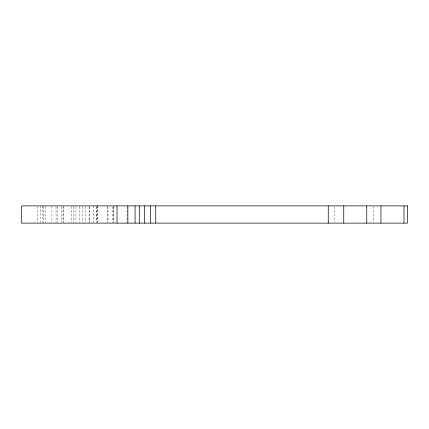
<?xml version="1.0" encoding="UTF-8"?>
<svg xmlns="http://www.w3.org/2000/svg" width="429" height="429" viewBox="0 0 429 429"><rect width="100%" height="100%" fill="white"/><g stroke="black" fill="none" stroke-linecap="round" stroke-linejoin="round"><path stroke-width="0.32" stroke-dasharray="2.15 1.61" d="M373.203 206.542L373.203 222.458M334.722 206.542L334.722 222.458M127.081 206.542L127.081 222.458M113.841 206.542L113.841 222.458M113.39 206.542L113.39 222.458M112.875 206.542L112.875 222.458M107.969 206.542L107.969 222.458M107.711 206.542L107.711 222.458M97.898 205.877L97.898 222.458M97.635 205.877L97.635 222.458M96.863 206.542L96.863 222.458M96.67 206.542L96.67 222.458M93.763 205.877L93.763 222.458M89.5 206.542L89.5 222.458M89.114 206.542L89.114 222.458M85.114 206.542L85.114 222.458M82.4 206.542L82.4 222.458M79.301 206.542L79.301 222.458M75.944 206.542L75.944 222.458M73.488 206.542L73.488 222.458M71.552 206.542L71.552 222.458M63.803 205.877L63.803 222.458M63.031 206.542L63.031 222.458M61.224 206.542L61.224 222.458M57.218 206.542L57.218 222.458M56.06 206.542L56.06 222.458M51.925 206.542L51.925 222.458M45.147 206.542L45.147 222.458M43.597 206.542L43.597 222.458M42.884 205.877L42.884 222.458M40.819 205.877L40.819 222.458M37.462 206.542L37.462 222.458"/><path stroke-width="0.64" d="M404 205.877L404 223.123M380.947 205.877L380.947 223.123M366.747 205.877L366.747 223.123M343.758 205.877L343.758 223.123M328.265 205.877L328.265 223.123M155.743 205.877L155.743 223.123M150.515 205.877L150.515 223.123M144.643 205.877L144.643 223.123M139.28 205.877L139.28 223.123M135.087 205.877L135.087 223.123M127.853 205.877L127.853 223.123M117.004 205.877L117.004 223.123M407.55 205.877L21.45 205.877L21.45 223.123L407.55 223.123L407.55 205.877"/></g></svg>
